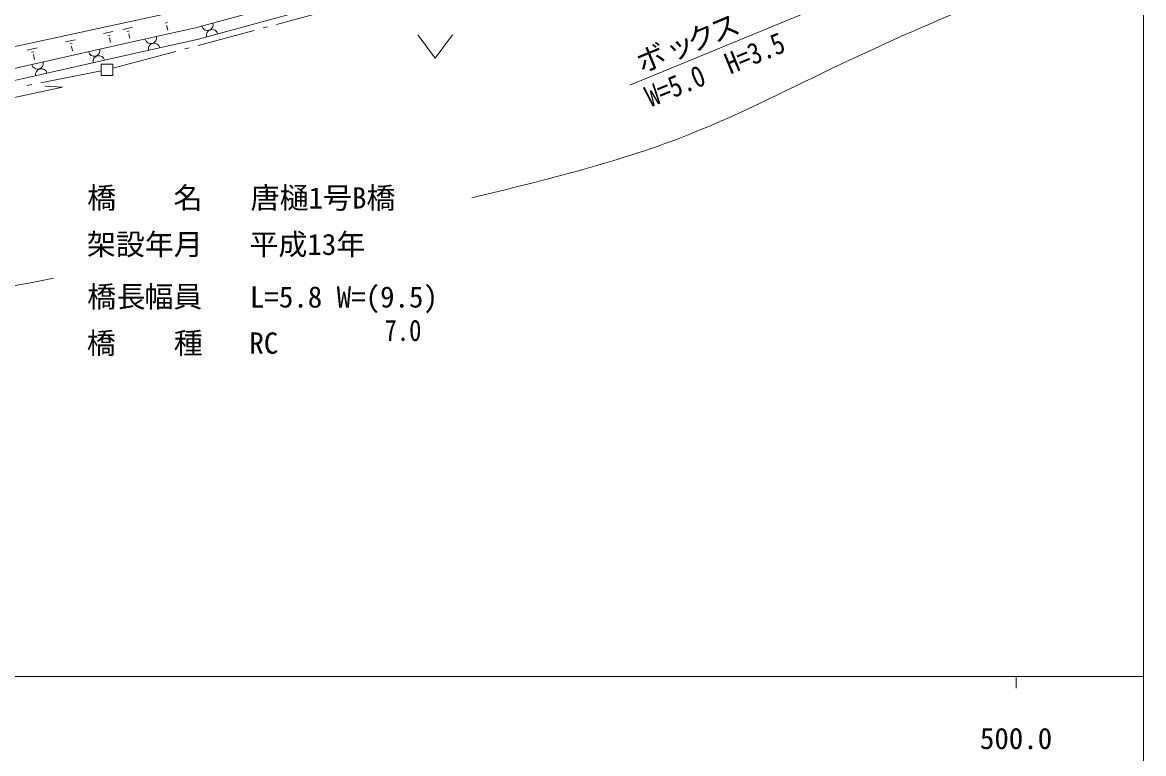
# Model space of a CAD drawing. Units: millimetres, scale not verified. Extents: x 40000 to 680000, y 20000 to 380000.
# Drawn here: x 482299 to 579000, y 198357 to 261398 of the extents above; entities that cross this region are included whole.
import ezdxf
from ezdxf.enums import TextEntityAlignment as Align

# ---------------------------------------------------------------- set-up
doc = ezdxf.new("R2010")
doc.units = ezdxf.units.MM
doc.header["$LTSCALE"] = 1000
for name, color, linetype, lineweight in [('M-BGD', 7, 'Continuous', 13), ('M-BMK-ROW', 30, 'Continuous', 13), ('M-STR-HTXT', 7, 'Continuous', 13), ('M-TTL-BAND', 7, 'Continuous', 13)]:
    doc.layers.add(name, color=color, linetype=linetype, lineweight=lineweight)
doc.styles.add('ＭＳ ゴシック', font='')
doc.styles.get('ＭＳ ゴシック').set_extended_font_data('MS Gothic')

msp = doc.modelspace()

# ---------------------------------------------------------------- linework, layer by layer
at = {"layer": 'M-BGD'}
for p, q in [((479371, 258817), (505130, 264423)), ((497218, 260919), (511209, 264763)), ((497478, 259957), (510989, 263642)), ((494604, 261339), (494804, 261389)), ((494734, 261109), (494784, 261119)), ((494754, 261109), (494844, 260728)), ((489296, 260438), (490107, 260619)), ((489656, 260258), (489857, 260298)), ((490968, 260799), (491789, 260979)), ((491329, 260619), (491539, 260669)), ((491459, 260398), (491509, 260408)), ((491489, 260398), (491569, 260038)), ((491659, 259697), (497218, 260919)), ((516396, 260326), (517898, 258323)), ((517898, 258323), (519401, 260326)), ((482716, 259017), (483567, 259207)), ((483116, 257765), (491659, 259697)), ((486011, 259728), (486842, 259908)), ((486381, 259547), (486582, 259587)), ((486511, 259317), (486562, 259327)), ((486531, 259317), (486622, 258936)), ((489786, 260028), (489836, 260038)), ((489806, 260038), (489887, 259667)), ((491689, 258666), (497478, 259957)), ((479871, 256012), (491689, 258666)), ((483086, 258836), (483297, 258877)), ((483226, 258596), (483277, 258606)), ((483246, 258606), (483337, 258195)), ((479691, 257004), (483116, 257765)), ((480803, 254761), (485760, 255812)), ((484258, 255892), (485760, 255812))]:
    msp.add_line(p, q, dxfattribs=at)
for centre, start, end in [((498249, 261209), 195.32666, 15.32666), ((493372, 260068), 192.48491, 12.48491), ((498670, 260287), 14.94112, 195.55859), ((493662, 259106), 12.56796, 192.56796), ((488484, 258976), 192.73855, 12.73855), ((488895, 258035), 12.62963, 192.62963), ((483597, 257875), 192.73855, 12.73855), ((483927, 256904), 12.62963, 192.62963)]:
    msp.add_arc(centre, 501, start, end, dxfattribs=at)
at = {"layer": 'M-BMK-ROW'}
for p, q in [((509646, 262680), (504219, 261229)), ((502287, 260713), (497456, 259421)), ((503446, 261023), (503060, 260919)), ((496684, 259215), (496297, 259111)), ((495524, 258905), (490097, 257454)), ((489095, 256813), (489095, 257814)), ((489095, 257814), (490097, 257814)), ((490097, 257814), (490097, 256813)), ((489095, 257224), (483882, 256204)), ((490097, 256813), (489095, 256813)), ((483097, 256051), (482704, 255974))]:
    msp.add_line(p, q, dxfattribs=at)
at = {"layer": 'M-STR-HTXT'}
msp.add_line((557979, 265591), (534693, 255978), dxfattribs=at)
for points, knots in [([(575215, 267282), (567728, 264288), (560241, 261294), (552948, 257828), (548645, 255783), (544409, 253573), (540002, 251818), (533903, 249390), (527475, 247831), (521047, 246272)], [0, 0, 0, 0, 1, 1, 1, 2, 2, 2, 3, 3, 3, 3]), ([(164557, 247194), (186555, 243185), (208553, 239176), (230708, 236123), (252485, 233124), (274414, 231048), (296358, 230108), (320673, 229067), (345006, 229419), (369404, 229640), (397388, 229894), (425456, 229975), (453084, 233795), (463762, 235271), (474373, 237305), (484985, 239340)], [0, 0, 0, 0, 1, 1, 1, 2, 2, 2, 3, 3, 3, 4, 4, 4, 5, 5, 5, 5])]:
    msp.add_open_spline(points, degree=3, knots=knots, dxfattribs=at)
at = {"layer": 'M-TTL-BAND'}
for p, q in [((579000, 20000), (579000, 370000)), ((40000, 205000), (579000, 205000)), ((568000, 205000), (568000, 204000))]:
    msp.add_line(p, q, dxfattribs=at)

# ---------------------------------------------------------------- texts
at = {"layer": 'M-STR-HTXT', "style": 'ＭＳ ゴシック'}
for s, rotation, p in [('ク', 22.429, (540262, 258281)), ('ス', 22.429, (542265, 259102)), ('ボ', 22.429, (535925, 256489)), ('ッ', 22.429, (538399, 257510)), ('橋', 359.996, (487882, 244805)), ('名', 359.996, (495324, 244804)), ('唐樋1号B橋', 359.996, (501974, 244804)), ('架設年月', 359.996, (487852, 240799)), ('平成13年', 359.996, (501873, 240798)), ('橋', 359.996, (487882, 236292)), ('幅', 359.996, (492819, 236292)), ('L=5.8 W=(9.5)', 359.996, (501924, 236266)), ('長', 359.996, (490426, 236292)), ('員', 359.996, (495323, 236292)), ('橋\u3000\u3000種', 359.996, (487851, 232286)), ('RC', 359.996, (501872, 232285))]:
    msp.add_text(s, height=1833, rotation=rotation, dxfattribs=at).set_placement(p, align=Align.BOTTOM_LEFT)
at = {"layer": 'M-STR-HTXT', "style": 'ＭＳ ゴシック', "width": 0.85}
for s, rotation, p in [('W=5.0\u3000H=3.5', 22.429, (536706, 253564)), ('7.0', 359.996, (513532, 233381))]:
    msp.add_text(s, height=1833, rotation=rotation, dxfattribs=at).set_placement(p, align=Align.BOTTOM_LEFT)
at = {"layer": 'M-TTL-BAND', "style": 'ＭＳ ゴシック'}
msp.add_text('500.0', height=1833, dxfattribs=at).set_placement((568000, 198195), align=Align.BOTTOM_CENTER)

doc.saveas('drawing.dxf')
